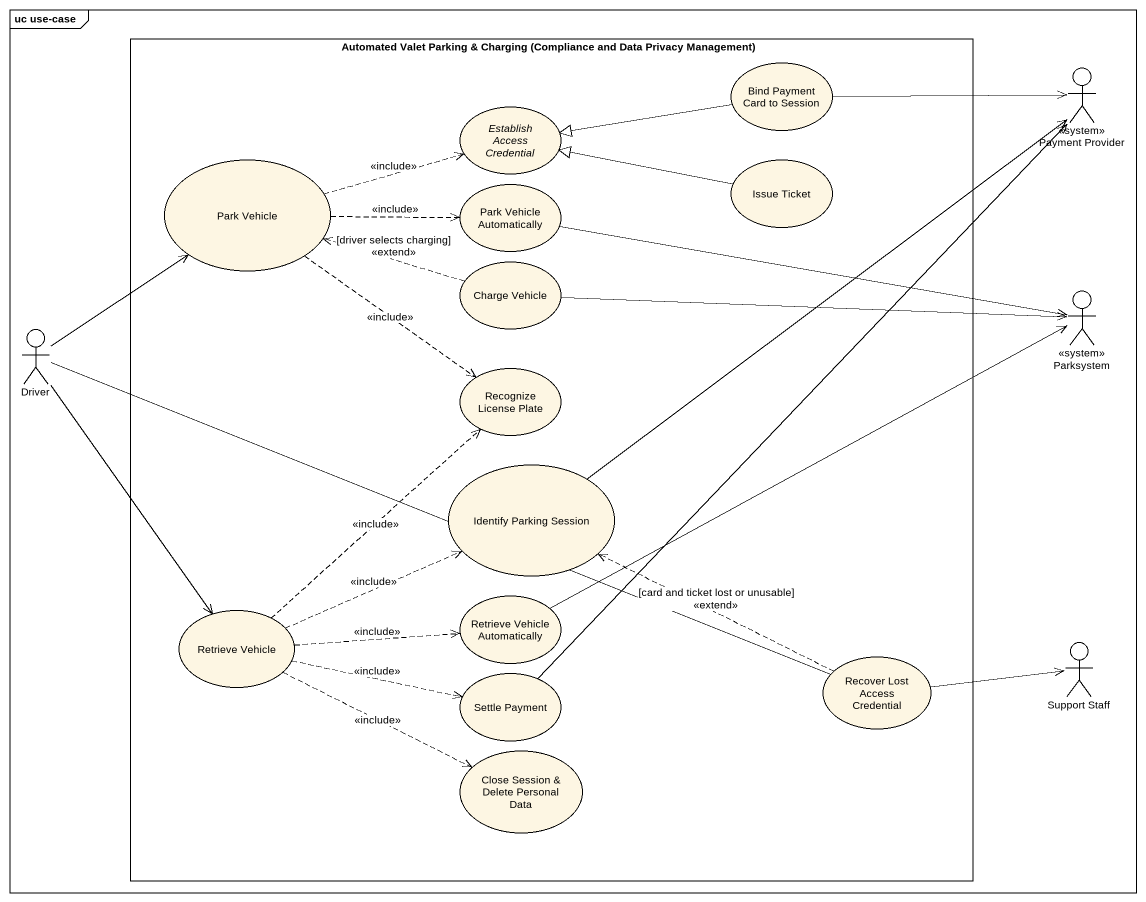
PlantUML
@startuml
mainframe uc use-case
rectangle "Automated Valet Parking & Charging (Compliance and Data Privacy Management)" as Automated_Valet_Parking {
  usecase "Bind Payment Card to Session" as Bind_Payment_Card_to_Session
  usecase "Establish Access Credential" as Establish_Access_Credential
  usecase "Park Vehicle" as Park_Vehicle
  usecase "Issue Ticket" as Issue_Ticket
  usecase "Park Vehicle Automatically" as Park_Vehicle_Automatically
  usecase "Charge Vehicle" as Charge_Vehicle
  usecase "Recognize License Plate" as Recognize_License_Plate
  usecase "Identify Parking Session" as Identify_Parking_Session
  usecase "Retrieve Vehicle Automatically" as Retrieve_Vehicle
  usecase "Retrieve Vehicle" as Retrieve_Vehicle_2
  usecase "Settle Payment" as Settle_Payment
  usecase "Recover Lost Access Credential" as Recover_Lost_Access
  usecase "Close Session & Delete Personal Data" as Close_Session_Delete
}
actor "Payment Provider" as Payment_Provider <<system>>
actor Parksystem <<system>>
actor Driver
actor "Support Staff" as Support_Staff
Bind_Payment_Card_to_Session -right-> Payment_Provider
Bind_Payment_Card_to_Session -left-|> Establish_Access_Credential
Park_Vehicle .right.> Establish_Access_Credential : <<include>>
Park_Vehicle .right.> Park_Vehicle_Automatically : <<include>>
Park_Vehicle ..> Recognize_License_Plate : <<include>>
Issue_Ticket -left-|> Establish_Access_Credential
Park_Vehicle_Automatically -right-> Parksystem
Charge_Vehicle .left.> Park_Vehicle : [driver selects charging]\n<<extend>>
Charge_Vehicle -right-> Parksystem
Driver -up-> Park_Vehicle
Driver -right- Recover_Lost_Access
Identify_Parking_Session -up-> Payment_Provider
Retrieve_Vehicle -right-> Parksystem
Retrieve_Vehicle_2 <-up- Driver
Retrieve_Vehicle_2 .up.> Recognize_License_Plate : <<include>>
Retrieve_Vehicle_2 .right.> Identify_Parking_Session : <<include>>
Retrieve_Vehicle_2 .right.> Retrieve_Vehicle : <<include>>
Retrieve_Vehicle_2 .right.> Settle_Payment : <<include>>
Retrieve_Vehicle_2 .right.> Close_Session_Delete : <<include>>
Settle_Payment -up-> Payment_Provider
Recover_Lost_Access .left.> Identify_Parking_Session : [card and ticket lost or unusable]\n<<extend>>
Recover_Lost_Access -right-> Support_Staff
@enduml
